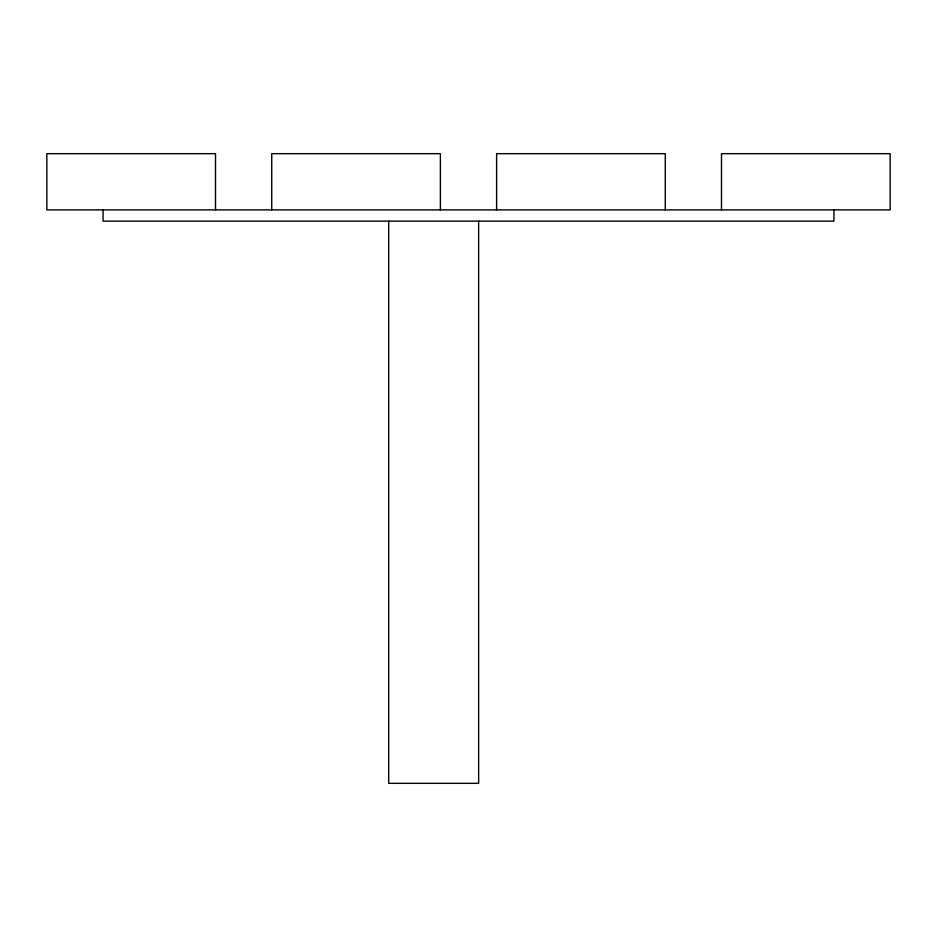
<?xml version="1.0" encoding="UTF-8"?>
<svg xmlns="http://www.w3.org/2000/svg" width="937" height="937" viewBox="0 0 937 937"><rect width="100%" height="100%" fill="white"/><g stroke="black" fill="none" stroke-linecap="round" stroke-linejoin="round"><path stroke-width="1.41" d="M833.93 209.888L833.93 221.132L103.07 221.132L103.07 209.888M721.49 209.888L721.49 153.668L890.15 153.668L890.15 209.888L46.85 209.888L46.85 153.668L215.51 153.668L215.51 209.888M665.27 209.888L665.27 153.668L496.61 153.668L496.61 209.888M478.643 221.132L478.643 783.332L388.691 783.332L388.691 221.132M440.39 209.888L440.39 153.668L271.73 153.668L271.73 209.888"/></g></svg>
